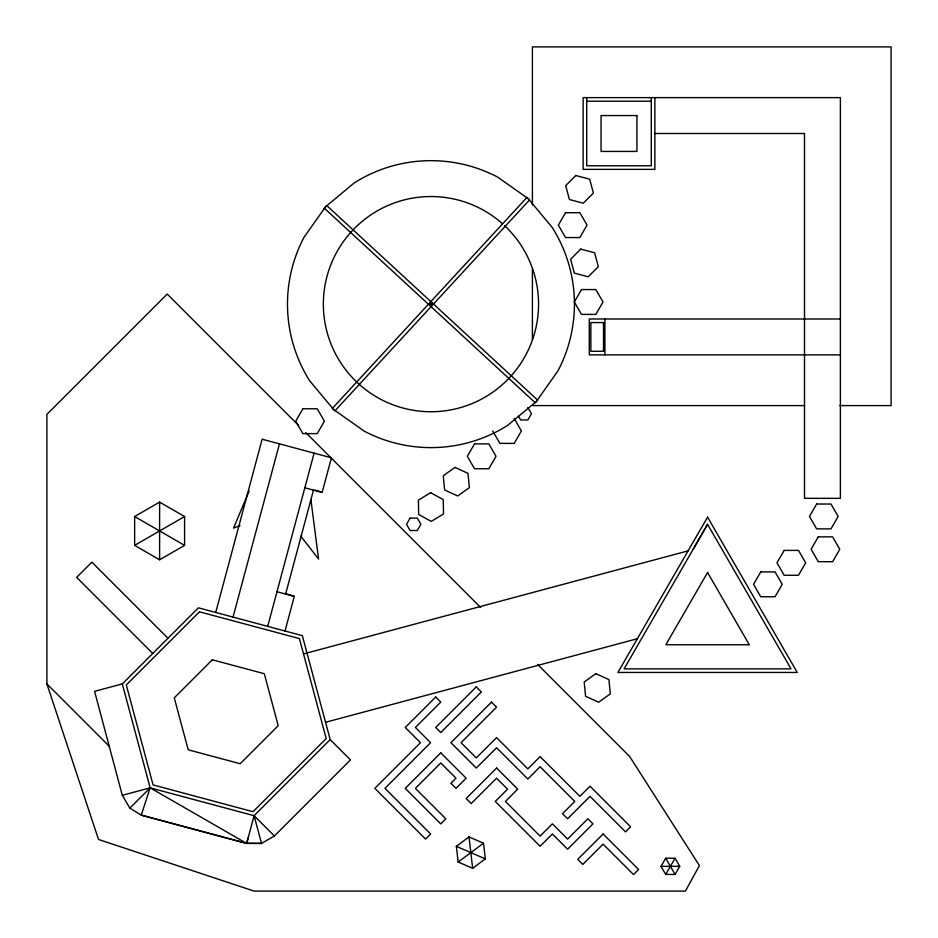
<?xml version="1.0" encoding="UTF-8"?>
<svg xmlns="http://www.w3.org/2000/svg" width="938" height="938" viewBox="0 0 938 938"><rect width="100%" height="100%" fill="white"/><g stroke="black" fill="none" stroke-linecap="round" stroke-linejoin="round"><path stroke-width="1.41" d="M248.148 837.88L246.671 843.414L141.239 815.122L129.866 808.134L122.303 795.307L94.586 691.329L122.303 683.908L198.399 607.812L302.341 635.659L330.188 739.601L350.472 759.897L274.388 835.981L261.526 843.414L246.671 843.414L150.15 787.85L122.303 795.307M215.717 612.455L262.136 439.219L331.431 457.791L322.144 492.438L304.827 487.795M233.046 617.098L279.465 443.862M267.693 626.385L314.113 453.148M285.633 594.059L313.48 490.117M285.011 631.028L294.298 596.38L285.011 593.391M330.188 739.601L254.092 815.697L246.671 843.414L141.239 815.122L150.15 787.85L122.303 683.908M249.098 491.125L233.539 528.106L240.022 525.573M707.569 524.319L624.11 668.864L791.027 668.864L707.569 524.319L692.994 549.551M661.02 866.337L665.699 858.235L675.055 858.235L679.733 866.337L675.055 874.439L665.699 874.439L661.02 866.337L679.733 866.337M665.699 874.439L675.055 858.235M429.745 305.46L432.172 302.822M129.866 808.134L150.15 787.85L254.092 815.697L274.388 835.981M456.349 846.357L469.012 836.942L483.504 843.203L485.321 858.88L472.658 868.295L458.166 862.034L456.349 846.357L485.321 858.88M458.166 862.034L483.504 843.203M134.638 516.533L159.612 502.111L184.587 516.533L184.587 545.365L159.612 559.787L134.638 545.365L134.638 516.533L184.587 545.365M134.638 545.365L184.587 516.533M303.513 653.915L688.093 550.864M325.545 722.283L637.371 638.731M586.719 101.21L651.289 101.21M654.876 133.501L804.499 133.501L804.499 498.336L840.378 498.336L840.378 97.622L583.131 97.622L583.131 169.368L654.876 169.368L654.876 97.622M840.378 318.99L589.287 318.99L589.287 354.869L840.378 354.869M603.978 322.578L590.858 322.578L590.858 351.281L603.978 351.281M532.409 405.591L804.722 405.591M839.862 405.591L891.1 405.591L891.1 46.9L532.409 46.9L532.409 205.012M246.671 843.274L261.526 843.414L254.092 815.697M276.968 591.737L294.298 596.38M315.344 490.117L322.144 492.438M429.639 302.927L432.277 305.354M298.601 425.418L167.222 294.04L46.9 414.362L46.9 683.908L98.525 839.475L254.092 891.1L685.42 891.1L699.396 865.575L629.644 756.462L537.568 664.385M305.847 432.664L480.678 607.496M167.961 638.25L91.865 562.155L76.646 577.374L152.742 653.469M46.9 683.908L109.218 746.226M300.746 536.149L318.58 559.025L310.924 499.872M527.86 407.514L531.447 413.728L527.86 419.943L520.684 419.943L518.409 416.003M514.223 418.524L521.387 430.952L514.223 443.381L499.872 443.381L492.696 430.952M665.699 858.235L675.055 874.439M469.012 836.942L472.658 868.295M651.289 97.622L651.289 165.78L586.719 165.78L586.719 97.622M604.904 318.99L604.904 354.869M603.509 322.578L603.509 351.281M532.409 269.441L532.409 339.708M159.612 502.111L159.612 559.787M504.527 225.612A107.612 107.612 0 0 1 463.067 406.846A107.612 107.612 0 0 1 325.756 281.517A107.612 107.612 0 0 1 502.451 223.713M302.88 408.78L295.716 421.197L302.88 433.626L317.232 433.626L324.407 421.197L317.232 408.78L302.88 408.78M565.532 212.703L558.356 225.12L565.532 237.549L579.872 237.549L587.047 225.12L579.872 212.703L565.532 212.703M410.117 518.093L406.529 524.295L410.117 530.509L417.281 530.509L420.869 524.295L417.281 518.093L410.117 518.093M474.511 443.897L467.335 456.314L474.511 468.742L488.85 468.742L496.026 456.314L488.85 443.897L474.511 443.897M581.49 289.561L574.314 301.977L581.49 314.406L595.841 314.406L603.005 301.977L595.841 289.561L581.49 289.561M707.569 517.143L617.896 672.452L797.241 672.452L707.569 517.143M707.569 572.497L665.839 644.769L749.298 644.769L707.569 572.497M760.718 571.922L753.542 584.339L760.718 596.767L775.058 596.767L782.233 584.339L775.058 571.922L760.718 571.922M784.156 550.395L776.981 562.823L784.156 575.252L798.508 575.252L805.683 562.823L798.508 550.395L784.156 550.395M816.646 504.023L809.471 516.451L816.646 528.88L830.986 528.88L838.162 516.451L830.986 504.023L816.646 504.023M818.264 536.853L811.1 549.269L818.264 561.698L832.616 561.698L839.791 549.269L832.616 536.853L818.264 536.853M325.498 206.852L303.912 237.466A143.479 143.479 0 0 0 309.692 380.816L333.67 409.589L364.284 431.175A143.479 143.479 0 0 0 507.634 425.406L536.407 401.429L557.993 370.815A143.479 143.479 0 0 0 552.224 227.453L528.246 198.68L497.632 177.094A143.479 143.479 0 0 0 354.271 182.875L325.498 206.852M326.717 205.539L324.278 208.166L535.199 402.742L537.626 400.104L326.717 205.539M526.922 197.461L332.357 408.382L334.983 410.809L529.56 199.9L526.922 197.461M575.838 175.5L565.696 185.654L569.401 199.513L583.26 203.218L593.402 193.076L589.697 179.217L575.838 175.5M199.466 611.811L126.302 684.975L153.082 784.918L253.026 811.698L326.19 738.534L299.41 638.59L199.466 611.811M580.763 249.086L570.609 259.24L574.326 273.099L588.185 276.804L598.327 266.662L594.622 252.803L580.763 249.086M212.316 659.789L174.28 697.825L188.198 749.802L240.175 763.72L278.211 725.684L264.293 673.707L212.316 659.789M435.701 697.028L405.263 727.466L420.482 742.685L374.837 788.342L425.559 839.064L430.636 833.988L384.979 788.342L430.624 742.685L415.405 727.466L440.766 702.105L435.701 697.028M476.281 686.886L435.701 727.466L440.778 732.543L481.358 691.951L476.281 686.886M440.778 752.827L405.239 788.366L440.743 823.881L445.82 818.804L415.382 788.366L440.778 762.969L455.997 778.188L450.92 783.265L455.997 788.342L466.139 778.188L440.778 752.827M491.5 702.105L450.92 742.685L476.281 768.046L496.577 747.75L527.824 779.009L540.1 766.733L574.795 801.427L562.519 813.703L567.596 818.768L590.014 796.35L625.517 831.865L630.594 826.788L590.014 786.208L579.86 796.35L540.1 756.591L527.824 768.867L496.577 737.608L476.281 757.904L461.062 742.685L496.577 707.17L491.5 702.105M496.577 768.046L466.139 798.484L471.216 803.549L496.577 778.188L507.54 789.151L495.264 801.427L540.1 846.264L552.376 833.988L567.596 849.207L592.957 823.845L587.88 818.768L567.596 839.064L552.376 823.845L540.1 836.121L505.406 801.427L517.682 789.151L496.577 768.046M603.099 833.988L577.738 859.349L582.815 864.426L603.099 844.141L633.537 874.568L638.614 869.503L603.099 833.988M454.942 467.405L443.264 475.742L444.635 490.023L457.697 495.968L469.375 487.631L467.992 473.35L454.942 467.405M595.876 673.66L584.198 681.996L585.582 696.277L598.632 702.222L610.31 693.885L608.938 679.604L595.876 673.66M430.659 492.696L418.383 500.13L418.676 514.47L431.246 521.387L443.522 513.965L443.228 499.614L430.659 492.696M636.937 115.562L601.07 115.562L601.07 151.428L636.937 151.428L636.937 115.562"/></g></svg>
